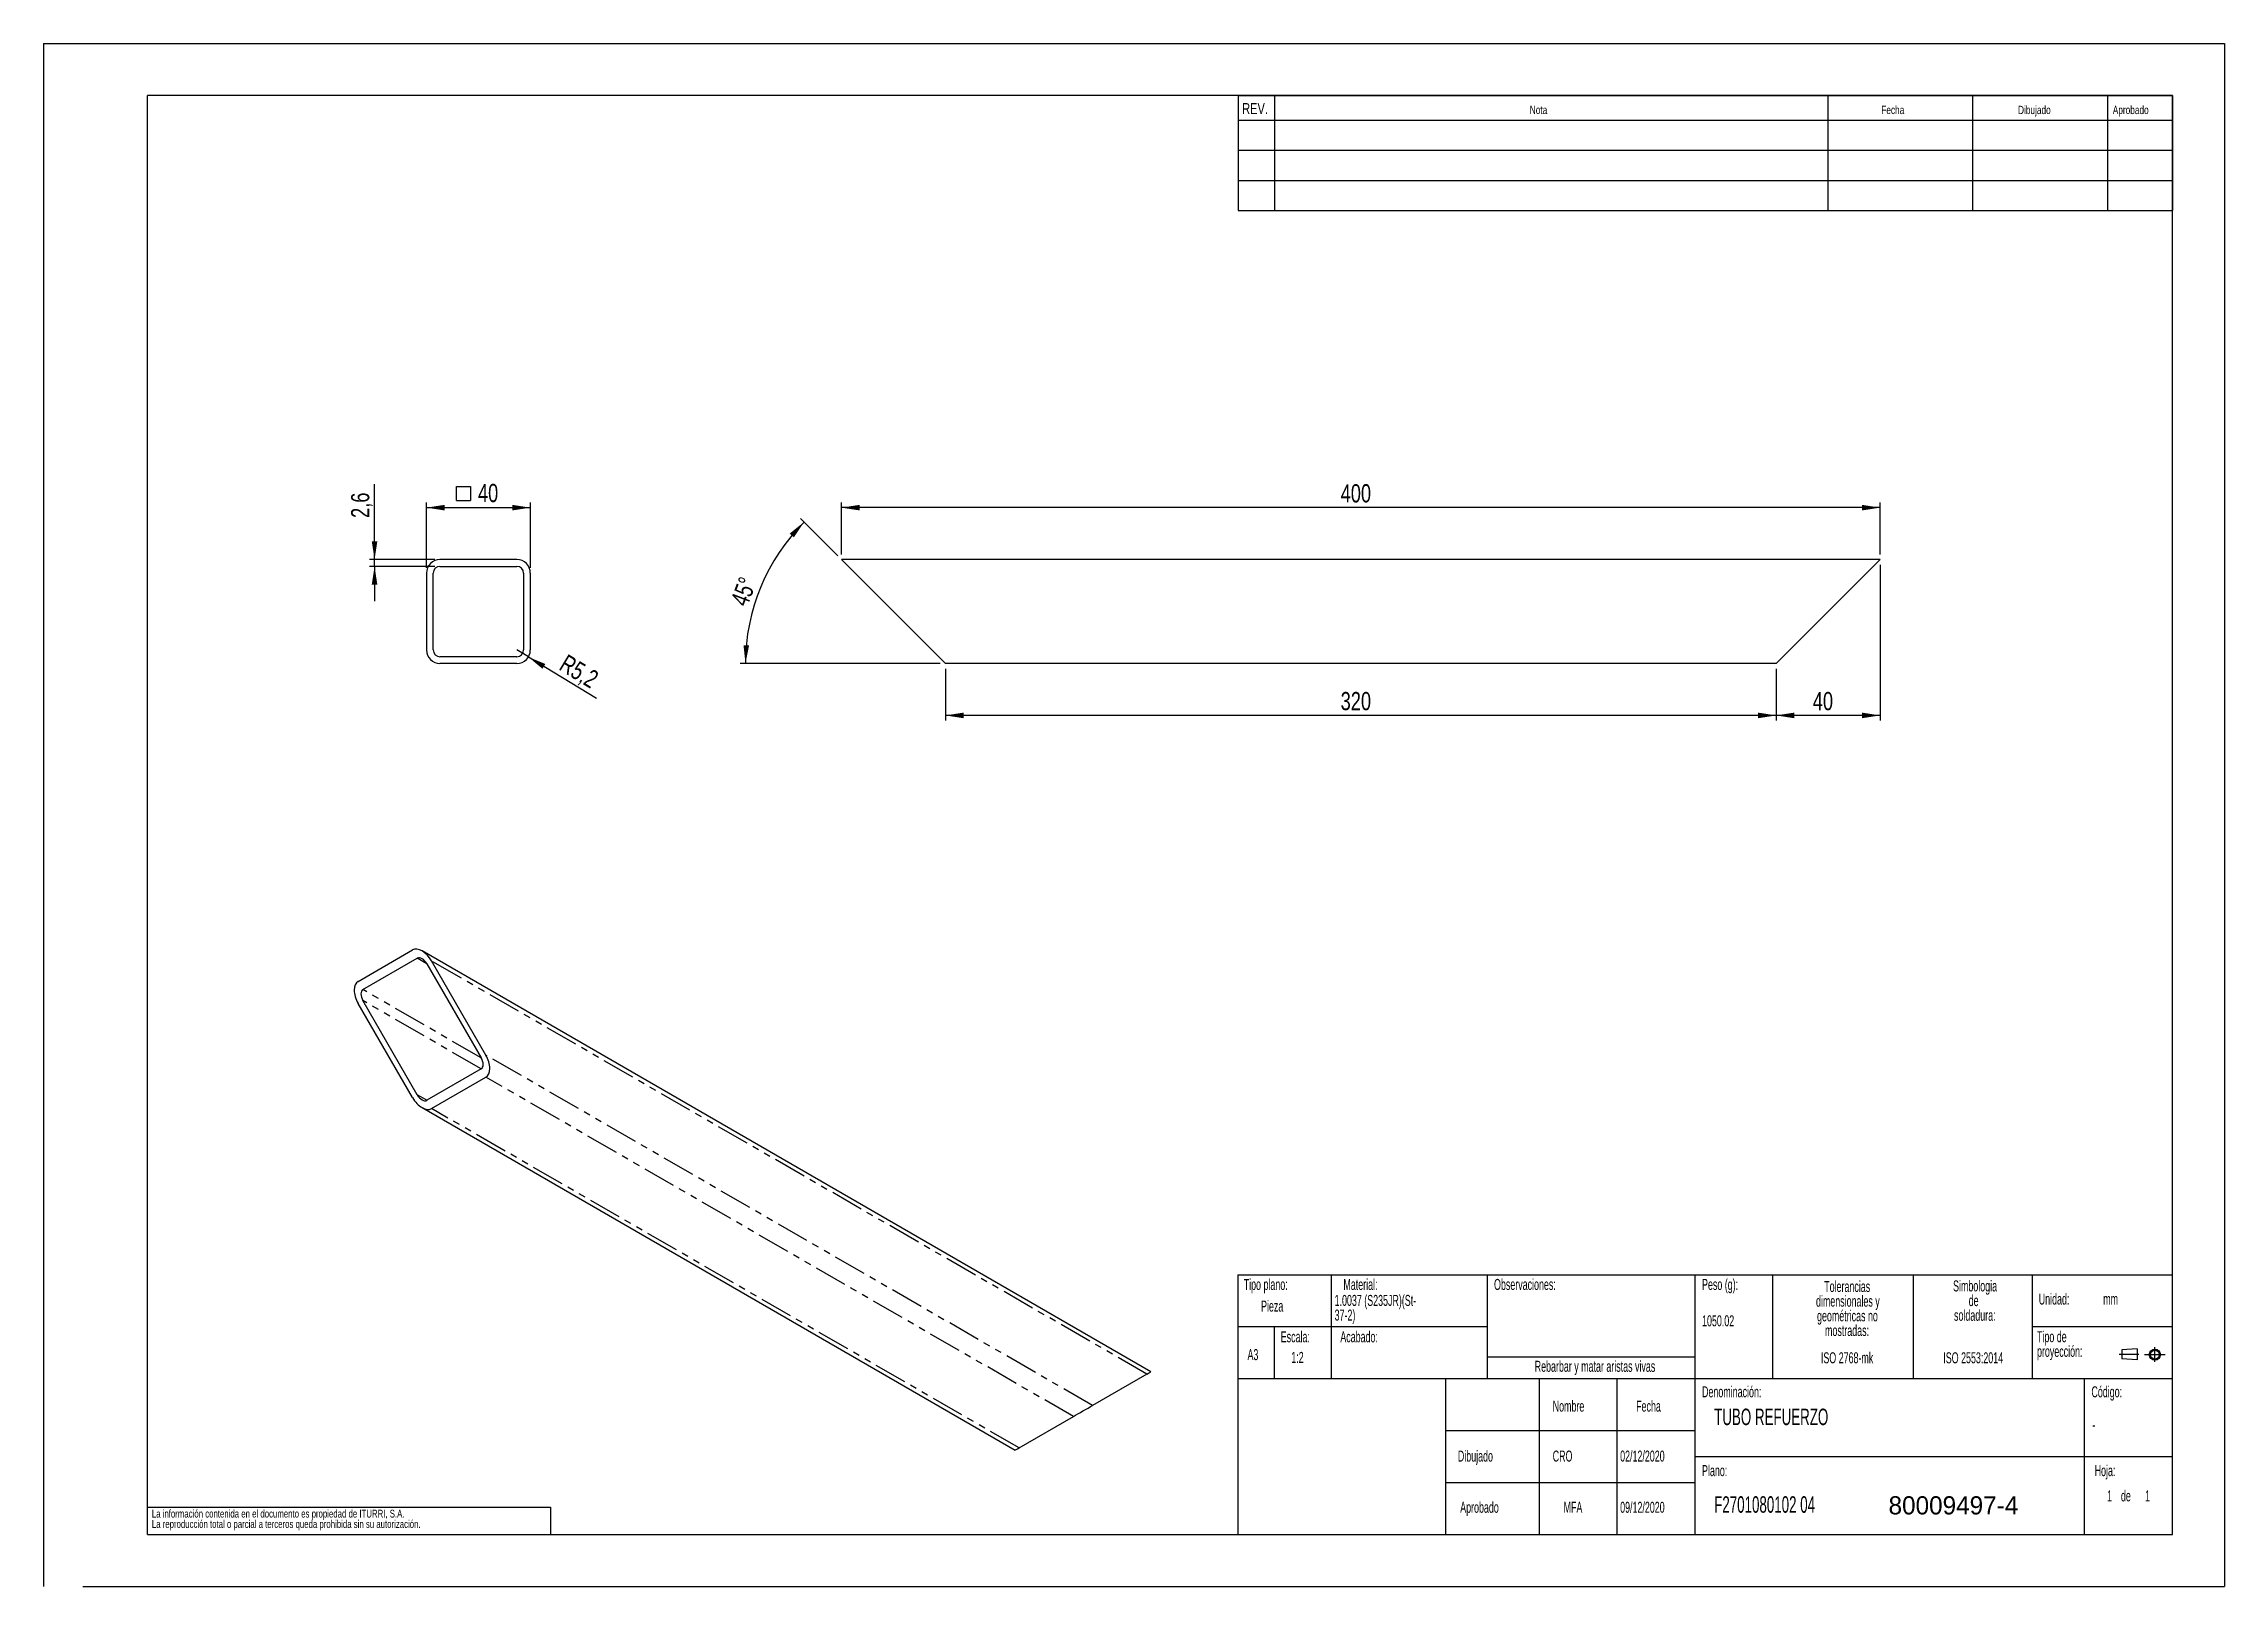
# Model space of a CAD drawing. Extents: x 0 to 2826, y 0 to 813.
# Drawn here: x 0 to 420, y 0 to 297 of the extents above.
import ezdxf

# ---------------------------------------------------------------- set-up
doc = ezdxf.new("R2010")
doc.units = 0
for name, pattern in [('SLD-CENTRADA-DOBLE', [12.7, 6.35, -1.27, 1.27, -1.27, 1.27, -1.27]), ('SLD-CENTRADA-TRAZOS-LARGOS', [19.05, 15.24, -1.27, 1.27, -1.27]), ('SLD-CONTINUA', [0])]:
    doc.linetypes.add(name, pattern=pattern)
doc.layers.get('0').update_dxf_attribs({"linetype": 'CONTINUOUS'})
doc.layers.add('FORMATO', color=7, linetype='SLD-CONTINUA')
doc.layers.add('SLD-0', color=179, linetype='SLD-CONTINUA')
doc.styles.add('SLDTEXTSTYLE0', font='TXT', dxfattribs={"width": 0.605})
doc.styles.add('SLDTEXTSTYLE1', font='TXT', dxfattribs={"width": 0.75})
doc.dimstyles.new('SLDDIMSTYLE0', dxfattribs={"dimtxt": 3.5, "dimasz": 3.5, "dimexe": 0, "dimexo": 0.0625, "dimgap": 0.875, "dimtad": 1, "dimdec": 1, "dimlfac": 2, "dimrnd": 1e-09, "dimzin": 12, "dimdsep": 46, "dimtxsty": 'SLDTEXTSTYLE1', "dimsah": 1, "dimcen": 0.09, "dimadec": 0, "dimazin": 0, "dimtfac": 1, "dimtdec": 1, "dimtofl": 0, "dimtmove": 0, "dimatfit": 3, "dimfxl": 0, "dimtolj": 1, "dimtzin": 12, "dimarcsym": 0})
doc.dimstyles.new('SLDDIMSTYLE1', dxfattribs={"dimtxt": 3.5, "dimasz": 3.5, "dimexe": 0, "dimexo": 0.0625, "dimgap": 0.875, "dimtad": 1, "dimdec": 4, "dimlfac": 2, "dimzin": 12, "dimdsep": 46, "dimtxsty": 'SLDTEXTSTYLE1', "dimsah": 1, "dimcen": 0.09, "dimadec": 0, "dimazin": 0, "dimtfac": 1, "dimtofl": 0, "dimtmove": 0, "dimatfit": 3, "dimfxl": 0, "dimtolj": 1, "dimtzin": 12, "dimarcsym": 0})
doc.dimstyles.new('SLDDIMSTYLE2', dxfattribs={"dimtxt": 3.5, "dimasz": 3.5, "dimexe": 0, "dimexo": 0.0625, "dimgap": 0.875, "dimtad": 1, "dimdec": 1, "dimlfac": 2, "dimrnd": 1e-09, "dimzin": 12, "dimdsep": 46, "dimtxsty": 'SLDTEXTSTYLE1', "dimsah": 1, "dimcen": 0.09, "dimadec": 0, "dimazin": 0, "dimtfac": 1, "dimtdec": 1, "dimtmove": 0, "dimatfit": 0, "dimfxl": 0, "dimtolj": 1, "dimtzin": 12, "dimarcsym": 0})
doc.dimstyles.new('SLDDIMSTYLE3', dxfattribs={"dimtxt": 3.5, "dimasz": 3.5, "dimexe": 0, "dimexo": 0.0625, "dimgap": 0.875, "dimtad": 1, "dimdec": 1, "dimlfac": 2, "dimrnd": 1e-09, "dimzin": 12, "dimdsep": 46, "dimtxsty": 'SLDTEXTSTYLE1', "dimsah": 1, "dimcen": 0, "dimadec": 0, "dimazin": 0, "dimtfac": 1, "dimtdec": 1, "dimtofl": 0, "dimtmove": 0, "dimatfit": 3, "dimfxl": 0, "dimtolj": 1, "dimtzin": 12, "dimarcsym": 0})

# ---------------------------------------------------------------- blocks, each defined once
blk = doc.blocks.new('BLOQUE3')
at = {"color": 7, "linetype": 'SLD-CENTRADA-TRAZOS-LARGOS'}
for p, q in [((397.92, 130.06), (394.8, 130.06)), ((398.88, 130.02), (402.16, 130.02)), ((400.52, 128.85), (400.52, 131.19))]:
    blk.add_line(p, q, dxfattribs=at)
at = {"color": 7, "linetype": 'SLD-CONTINUA'}
for p, q in [((397.68, 130.95), (395.23, 130.77)), ((395.23, 130.77), (395.23, 129.34)), ((397.68, 130.95), (397.68, 129.16)), ((397.68, 129.16), (395.23, 129.34))]:
    blk.add_line(p, q, dxfattribs=at)
for radius in [0.892, 0.713]:
    blk.add_circle((400.52, 130.02), radius, dxfattribs=at)
blk = doc.blocks.new('SW_NOTE_0')
at = {"layer": 'SLD-0', "color": 0, "attachment_point": 2, "style": 'SLDTEXTSTYLE0'}
for s, insert, char_height in [('dimensionales y', (7.54, -0.09), 2.1167), ('Tolerancias', (7.41, 2.73), 2.1167), ('geométricas no', (7.46, -2.92), 2.1167), ('mostradas:', (7.38, -5.74), 2.117)]:
    blk.add_mtext(s, dxfattribs=dict(at, insert=insert, char_height=char_height))
blk = doc.blocks.new('SW_NOTE_0_1')
at = {"layer": 'SLD-0', "color": 0, "attachment_point": 1, "style": 'SLDTEXTSTYLE0'}
for s, insert, char_height in [('Tipo de', (0, 2.73), 2.117), ('proyección:', (0, -0.09), 2.1167)]:
    blk.add_mtext(s, dxfattribs=dict(at, insert=insert, char_height=char_height))
blk = doc.blocks.new('SW_NOTE_0_2')
at = {"layer": 'SLD-0', "color": 0, "char_height": 2.117, "attachment_point": 2, "style": 'SLDTEXTSTYLE0'}
for s, insert in [('Simbologia', (7.11, 2.73)), ('de', (6.84, -0.09)), ('soldadura:', (7.06, -2.92))]:
    blk.add_mtext(s, dxfattribs=dict(at, insert=insert))
blk = doc.blocks.new('SW_NOTE_0_3')
at = {"layer": 'SLD-0', "color": 0, "attachment_point": 1, "style": 'SLDTEXTSTYLE0'}
for s, insert, char_height in [('37-2)', (0, -0.09), 2.117), ('1.0037 (S235JR)(St-', (0, 2.73), 2.1167)]:
    blk.add_mtext(s, dxfattribs=dict(at, insert=insert, char_height=char_height))
blk = doc.blocks.new('SW_NOTE_0_4')
at = {"layer": 'SLD-0', "color": 0, "char_height": 1.5, "attachment_point": 1, "style": 'SLDTEXTSTYLE1'}
for s, insert in [('La información contenida en el documento es propiedad de ITURRI, S.A.', (0, 1.93)), ('La reproducción total o parcial a terceros queda prohibida sin su autorización.', (0, -0.07))]:
    blk.add_mtext(s, dxfattribs=dict(at, insert=insert))
blk = doc.blocks.new('SW_NOTE_0_5')
at = {"layer": 'SLD-0', "color": 0, "attachment_point": 2, "style": 'SLDTEXTSTYLE0'}
for s, insert, char_height in [('dimensionales y', (7.54, -0.09), 2.1167), ('Tolerancias', (7.41, 2.73), 2.1167), ('geométricas no', (7.46, -2.92), 2.1167), ('mostradas:', (7.38, -5.74), 2.117)]:
    blk.add_mtext(s, dxfattribs=dict(at, insert=insert, char_height=char_height))
blk = doc.blocks.new('SW_NOTE_0_6')
at = {"layer": 'SLD-0', "color": 0, "attachment_point": 1, "style": 'SLDTEXTSTYLE0'}
for s, insert, char_height in [('Tipo de', (0, 2.73), 2.117), ('proyección:', (0, -0.09), 2.1167)]:
    blk.add_mtext(s, dxfattribs=dict(at, insert=insert, char_height=char_height))
blk = doc.blocks.new('SW_NOTE_0_7')
at = {"layer": 'SLD-0', "color": 0, "char_height": 2.117, "attachment_point": 2, "style": 'SLDTEXTSTYLE0'}
for s, insert in [('Simbologia', (7.11, 2.73)), ('de', (6.84, -0.09)), ('soldadura:', (7.06, -2.92))]:
    blk.add_mtext(s, dxfattribs=dict(at, insert=insert))
blk = doc.blocks.new('SW_NOTE_0_8')
at = {"layer": 'SLD-0', "color": 0, "attachment_point": 1, "style": 'SLDTEXTSTYLE0'}
for s, insert, char_height in [('37-2)', (0, -0.09), 2.117), ('1.0037 (S235JR)(St-', (0, 2.73), 2.1167)]:
    blk.add_mtext(s, dxfattribs=dict(at, insert=insert, char_height=char_height))
blk = doc.blocks.new('SW_NOTE_0_9')
at = {"layer": 'SLD-0', "color": 0, "char_height": 1.5, "attachment_point": 1, "style": 'SLDTEXTSTYLE1'}
for s, insert in [('La información contenida en el documento es propiedad de ITURRI, S.A.', (0, 1.93)), ('La reproducción total o parcial a terceros queda prohibida sin su autorización.', (0, -0.07))]:
    blk.add_mtext(s, dxfattribs=dict(at, insert=insert))
blk = doc.blocks.new('_D')
at = {"layer": 'FORMATO', "color": 7}
for p, q in [((173.68, 176.67), (173.68, 166.67)), ((333.68, 176.67), (333.68, 166.67)), ((333.68, 167.67), (173.68, 167.67))]:
    blk.add_line(p, q, dxfattribs=at)
for points in [[(173.68, 167.67), (177.18, 167.13), (177.18, 168.21)], [(333.68, 167.67), (330.18, 168.21), (330.18, 167.13)]]:
    blk.add_solid(points, dxfattribs=at)
at = {"layer": 'FORMATO', "color": 7, "insert": (249.8, 172.18), "char_height": 3.5, "attachment_point": 1, "style": 'SLDTEXTSTYLE1'}
blk.add_mtext('320', dxfattribs=at)
blk = doc.blocks.new('_D_1')
at = {"layer": 'FORMATO', "color": 7}
for p, q in [((153.68, 198.67), (153.68, 208.67)), ((353.68, 207.67), (153.68, 207.67)), ((353.68, 198.67), (353.68, 208.67))]:
    blk.add_line(p, q, dxfattribs=at)
for points in [[(153.68, 207.67), (157.18, 207.13), (157.18, 208.21)], [(353.68, 207.67), (350.18, 208.21), (350.18, 207.13)]]:
    blk.add_solid(points, dxfattribs=at)
at = {"layer": 'FORMATO', "color": 7, "insert": (249.8, 212.18), "char_height": 3.5, "attachment_point": 1, "style": 'SLDTEXTSTYLE1'}
blk.add_mtext('400', dxfattribs=at)
blk = doc.blocks.new('_D_2')
at = {"layer": 'FORMATO', "color": 7}
for p, q in [((152.98, 198.38), (145.74, 205.61)), ((172.68, 177.67), (134.17, 177.67))]:
    blk.add_line(p, q, dxfattribs=at)
blk.add_arc((173.68, 177.67), 38.51, 135, 180, dxfattribs=at)
for points in [[(146.45, 204.9), (143.69, 202.68), (144.49, 201.95)], [(135.17, 177.67), (135.87, 181.14), (134.79, 181.19)]]:
    blk.add_solid(points, dxfattribs=at)
at = {"layer": 'FORMATO', "color": 7, "insert": (132.22, 189.66), "char_height": 3.5, "attachment_point": 1, "rotation": 69.1928, "style": 'SLDTEXTSTYLE1'}
blk.add_mtext('45°', dxfattribs=at)
blk = doc.blocks.new('_D_3')
at = {"layer": 'FORMATO', "color": 7}
for p, q in [((353.68, 196.67), (353.68, 166.67)), ((333.68, 176.67), (333.68, 166.67)), ((353.68, 167.67), (333.68, 167.67))]:
    blk.add_line(p, q, dxfattribs=at)
for points in [[(333.68, 167.67), (337.18, 167.13), (337.18, 168.21)], [(353.68, 167.67), (350.18, 168.21), (350.18, 167.13)]]:
    blk.add_solid(points, dxfattribs=at)
at = {"layer": 'FORMATO', "color": 7, "insert": (340.73, 172.18), "char_height": 3.5, "attachment_point": 1, "style": 'SLDTEXTSTYLE1'}
blk.add_mtext('40', dxfattribs=at)
blk = doc.blocks.new('SW_SYMBOL_MOD_BOX')
at = {"layer": 'FORMATO', "color": 0}
for p, q in [((200, 200), (200, 800)), ((200, 800), (800, 800)), ((200, 200), (800, 200)), ((800, 800), (800, 200))]:
    blk.add_line(p, q, dxfattribs=at)
blk = doc.blocks.new('_D_4')
at = {"layer": 'FORMATO', "color": 7}
for p, q in [((73.74, 196.07), (73.74, 208.67)), ((73.74, 207.67), (93.74, 207.67)), ((93.74, 196.07), (93.74, 208.67))]:
    blk.add_line(p, q, dxfattribs=at)
for points in [[(73.74, 207.67), (77.24, 207.13), (77.24, 208.21)], [(93.74, 207.67), (90.24, 208.21), (90.24, 207.13)]]:
    blk.add_solid(points, dxfattribs=at)
at = {"layer": 'FORMATO', "color": 7, "xscale": 0.004470703125, "yscale": 0.004470703125, "zscale": 0.004470703125}
blk.add_blockref('SW_SYMBOL_MOD_BOX', (78.65, 208.16), dxfattribs=at)
at = {"layer": 'FORMATO', "color": 7, "insert": (83.65, 212.24), "char_height": 3.5, "attachment_point": 1, "style": 'SLDTEXTSTYLE1'}
blk.add_mtext('40', dxfattribs=at)
blk = doc.blocks.new('_D_5')
at = {"layer": 'FORMATO', "color": 7}
for p, q in [((63.74, 197.67), (63.74, 212.16)), ((75.34, 197.67), (62.74, 197.67)), ((63.74, 196.37), (63.74, 197.67)), ((75.34, 196.37), (62.74, 196.37)), ((63.74, 196.37), (63.74, 189.64))]:
    blk.add_line(p, q, dxfattribs=at)
for points in [[(63.74, 197.67), (64.27, 201.17), (63.2, 201.17)], [(63.74, 196.37), (63.2, 192.87), (64.27, 192.87)]]:
    blk.add_solid(points, dxfattribs=at)
at = {"layer": 'FORMATO', "color": 7, "insert": (59.22, 205.69), "char_height": 3.5, "attachment_point": 1, "rotation": 90, "style": 'SLDTEXTSTYLE1'}
blk.add_mtext('2,6', dxfattribs=at)
blk = doc.blocks.new('_D_6')
at = {"layer": 'FORMATO', "color": 7}
for q in [(91.14, 180.27), (106.5, 170.96)]:
    blk.add_line((93.36, 178.92), q, dxfattribs=at)
blk.add_solid([(93.36, 178.92), (96.07, 176.65), (96.63, 177.57)], dxfattribs=at)
at = {"layer": 'FORMATO', "color": 7, "insert": (100.86, 179.59), "char_height": 3.5, "attachment_point": 1, "rotation": 328.7961, "style": 'SLDTEXTSTYLE1'}
blk.add_mtext('R5,2', dxfattribs=at)

msp = doc.modelspace()

# ---------------------------------------------------------------- linework, layer by layer
at = {"color": 7, "linetype": 'SLD-CONTINUA'}
for p, q in [((0, 297), (420, 297)), ((0, 297), (0, -0.001349)), ((420, 297), (420, 0)), ((410, 287), (20, 287)), ((20, 10), (20, 287)), ((410, 10), (410, 287)), ((91.135739, 197.670189), (76.335739, 197.670189)), ((353.683667, 197.670189), (153.683664, 197.670189)), ((73.735739, 195.070189), (73.735739, 180.270189)), ((75.035739, 180.270189), (75.035739, 195.070189)), ((76.335739, 196.370189), (91.135739, 196.370189)), ((92.435739, 195.070189), (92.435739, 180.270189)), ((93.735739, 195.070189), (93.735739, 180.270189)), ((171.083668, 180.270189), (156.283663, 195.070189)), ((351.083668, 195.070189), (336.283663, 180.270189)), ((91.135739, 178.970189), (76.335739, 178.970189)), ((91.135739, 177.670189), (76.335739, 177.670189)), ((333.683664, 177.670189), (173.683667, 177.670189)), ((60.58018, 116.475078), (71.045361, 122.516498)), ((213.22824, 41.315202), (72.883628, 122.334422)), ((61.499419, 114.88291), (71.964599, 120.92433)), ((73.803077, 119.862827), (84.26826, 101.736601)), ((85.187499, 102.267266), (74.722315, 120.393492)), ((71.045364, 94.103185), (60.58018, 112.229411)), ((71.964602, 94.63385), (61.499419, 112.760076)), ((84.26826, 99.613767), (73.80308, 93.572347)), ((74.722318, 91.980179), (85.187499, 98.021599)), ((72.884051, 92.162255), (187.09788, 26.228015)), ((230, 60), (410, 60)), ((230, 60), (230, 10)), ((212.466719, 40.87534), (202.001536, 34.831958)), ((187.859401, 26.667532), (198.324581, 32.708952)), ((20, 10), (410, 10)), ((7.530618, 0), (420, 0))]:
    msp.add_line(p, q, dxfattribs=at)
at = {"color": 8, "linetype": 'SLD-CENTRADA-DOBLE'}
for p, q in [((73.802929, 119.863085), (71.964599, 120.92433)), ((212.466719, 40.87534), (74.722315, 120.393492)), ((84.266409, 101.739806), (61.499419, 114.88291)), ((84.270107, 99.614838), (61.499419, 112.760076)), ((202.001536, 34.831958), (85.187499, 102.267266)), ((198.324581, 32.708952), (85.187499, 98.021599)), ((73.803227, 93.572435), (71.964602, 94.63385)), ((187.859401, 26.667532), (74.722318, 91.980179))]:
    msp.add_line(p, q, dxfattribs=at)
at = {"color": 7, "linetype": 'SLD-CONTINUA', "flags": 128}
for points in [[(153.683664, 197.670189), (153.73362, 197.620231), (153.881581, 197.472276), (154.121847, 197.23201), (154.445188, 196.908667), (154.839182, 196.514672), (155.28869, 196.065166), (155.776428, 195.577424), (156.283663, 195.070189)], [(351.083668, 195.070189), (351.590903, 195.577424), (352.07864, 196.065166), (352.528149, 196.514672), (352.922143, 196.908667), (353.245483, 197.23201), (353.48575, 197.472276), (353.633711, 197.620231), (353.683667, 197.670189)], [(171.083668, 180.270189), (171.590903, 179.762954), (172.078641, 179.275212), (172.528149, 178.825706), (172.922143, 178.431711), (173.245484, 178.108368), (173.48575, 177.868102), (173.633704, 177.720147), (173.683667, 177.670189)], [(333.683664, 177.670189), (333.723167, 177.709689), (333.840461, 177.826989), (334.032001, 178.018523), (334.291951, 178.278473), (334.612416, 178.598941), (334.983663, 178.970189), (335.394414, 179.380937), (335.83218, 179.818704), (336.283663, 180.270189)]]:
    msp.add_lwpolyline(points, dxfattribs=at)
at = {"color": 7, "linetype": 'SLD-CONTINUA'}
for centre, radius, start, end in [((76.335739, 195.070189), 2.6, 90, 180), ((91.135739, 195.070189), 2.6, 0, 90), ((76.335739, 195.070189), 1.3, 90, 180), ((91.135739, 195.070189), 1.3, 0, 90), ((76.335739, 180.270189), 2.6, 180, 270), ((76.335739, 180.270189), 1.3, 180, 270), ((91.135739, 180.270189), 2.6, 270, 0), ((91.135739, 180.270189), 1.3, 270, 0)]:
    msp.add_arc(centre, radius, start, end, dxfattribs=at)
for centre, major_axis, ratio, start_param, end_param in [((72.883839, 119.332161), (-1.838552, 3.184294), 0.5773346305, 4.7123483484, 6.2831446751), ((72.883839, 119.332161), (-0.919276, 1.592147), 0.5773346305, 4.7123483484, 6.2831446751), ((62.418659, 113.290741), (-1.838552, 3.184294), 0.5773346305, 6.2831446751, 7.8539410019), ((62.418659, 113.290741), (-0.919276, 1.592147), 0.5773346305, 6.2831446751, 7.8539410019), ((83.34902, 101.205937), (-0.919276, 1.592147), 0.5773346305, 3.1415520216, 4.7123483484), ((83.34902, 101.205937), (-1.838552, 3.184294), 0.5773346305, 3.1415520216, 4.7123483484), ((72.883839, 95.164516), (-1.838552, 3.184294), 0.5773346305, 1.5707556948, 3.1415520216), ((72.883839, 95.164516), (-0.919276, 1.592147), 0.5773346305, 1.5707556948, 3.1415520216), ((210.62824, 39.81401), (2.6, 1.501192), 0.0000703729, 5.4977465138, 6.2832259392), ((200.16306, 33.770626), (2.6, 1.501192), 0.0000703729, 3.9269501859, 5.4977465113), ((189.69788, 27.729206), (2.6, 1.501192), 0.0000703729, 3.1416332857, 3.9269501856)]:
    msp.add_ellipse(centre, major_axis=major_axis, ratio=ratio, start_param=start_param, end_param=end_param, dxfattribs=at)
at = {"layer": 'FORMATO'}
for p, q in [((230.091467, 287), (410, 287)), ((230.091467, 287), (230.091467, 264.865585)), ((237.033566, 287), (237.033566, 264.865585)), ((343.657051, 287), (343.657051, 264.865585)), ((371.462238, 287), (371.462238, 264.865585)), ((397.512743, 287), (397.512743, 264.865585)), ((410, 287), (410, 264.865585)), ((230.091467, 282.265585), (410, 282.265585)), ((230.091467, 276.465585), (410, 276.465585)), ((230.091467, 270.665585), (410, 270.665585)), ((230.091467, 264.865585), (410, 264.865585))]:
    msp.add_line(p, q, dxfattribs=at)
at = {"layer": 'SLD-0'}
for p, q in [((248, 60), (248, 40)), ((278, 60), (278, 40)), ((318, 60), (318, 40)), ((333, 60), (333, 40)), ((360.08171, 60), (360.08171, 40)), ((383, 60), (383, 40)), ((230, 50), (248, 50)), ((237, 50), (237, 40)), ((248, 50), (278, 50)), ((383, 50), (410, 50)), ((278, 44.157928), (318, 44.157928)), ((230, 40), (410, 40)), ((270, 40), (270, 10)), ((288, 40), (288, 10)), ((303, 40), (303, 10)), ((318, 40), (318, 10)), ((393, 40), (393, 10)), ((270, 30), (318, 30)), ((318, 25), (393, 25)), ((393, 25), (410, 25)), ((270, 20), (318, 20)), ((20.002218, 15.245155), (97.628673, 15.245155)), ((97.628673, 15.245155), (97.628673, 10))]:
    msp.add_line(p, q, dxfattribs=at)

# ---------------------------------------------------------------- block references
at = {"color": 7, "linetype": 'Continuous', "xscale": 1.2, "yscale": 1.2, "zscale": 1.2}
msp.add_blockref('BLOQUE3', (-74.010756, -111.407552), dxfattribs=at)
msp.add_blockref('BLOQUE3', (-74.010756, -111.407552), dxfattribs=at)
at = {"layer": 'SLD-0'}
for name, p in [('SW_NOTE_0', (339.945421, 56.055976)), ('SW_NOTE_0_5', (339.945421, 56.055976)), ('SW_NOTE_0_2', (364.873122, 56.165543)), ('SW_NOTE_0_7', (364.873122, 56.165543)), ('SW_NOTE_0_3', (248.634829, 53.377232)), ('SW_NOTE_0_8', (248.634829, 53.377232)), ('SW_NOTE_0_1', (383.913995, 46.390945)), ('SW_NOTE_0_6', (383.913995, 46.390945)), ('SW_NOTE_0_4', (20.837834, 12.819204)), ('SW_NOTE_0_9', (20.837834, 12.819204))]:
    msp.add_blockref(name, p, dxfattribs=at)

# ---------------------------------------------------------------- texts
at = {"insert": (355.321628, 17.346761), "char_height": 3.5, "width": 30.0125, "attachment_point": 1}
msp.add_mtext('80009497-4', dxfattribs=at)
at = {"layer": 'FORMATO', "attachment_point": 1, "style": 'SLDTEXTSTYLE1'}
for s, insert, char_height in [('REV.', (230.835696, 285.55214), 2.1166667), ('Nota', (286.224384, 285.025819), 1.5875), ('Fecha', (353.926406, 285.025819), 1.5875), ('Dibujado', (380.260847, 285.025819), 1.5875), ('Aprobado', (398.510071, 285.025819), 1.5875)]:
    msp.add_mtext(s, dxfattribs=dict(at, insert=insert, char_height=char_height))
at = {"layer": 'SLD-0', "style": 'SLDTEXTSTYLE0'}
for s, insert, char_height, attachment_point in [('Tipo plano:', (231.129291, 59.180865), 2.11666667, 1), ('Tipo plano:', (231.129291, 59.180865), 2.11666667, 1), ('Material:', (250.329669, 59.180865), 2.1166667, 1), ('Material:', (250.329669, 59.180865), 2.1166667, 1), ('Observaciones:', (279.338615, 59.180865), 2.11666667, 1), ('Observaciones:', (279.338615, 59.180865), 2.11666667, 1), ('Peso (g):', (319.403059, 59.180865), 2.1166667, 1), ('Peso (g):', (319.403059, 59.180865), 2.1166667, 1), ('Pieza', (234.472595, 55.019196), 2.1166667, 1), ('Pieza', (234.472595, 55.019196), 2.1166667, 1), ('Unidad:', (384.246149, 56.370628), 2.1166667, 1), ('Unidad:', (384.246149, 56.370628), 2.1166667, 1), ('mm', (396.662178, 56.370628), 2.1166667, 1), ('mm', (396.662178, 56.370628), 2.1166667, 1), ('1050.02', (319.403059, 52.181309), 2.1166667, 1), ('1050.02', (319.403059, 52.181309), 2.1166667, 1), ('Escala:', (238.263105, 49.101468), 2.1166667, 1), ('Escala:', (238.263105, 49.101468), 2.1166667, 1), ('Acabado:', (249.738277, 49.101468), 2.1166667, 1), ('Acabado:', (249.738277, 49.101468), 2.1166667, 1), ('A3', (231.859349, 45.674368), 2.1166667, 1), ('A3', (231.859349, 45.674368), 2.1166667, 1), ('1:2', (240.290232, 45.134745), 2.1166667, 1), ('1:2', (240.290232, 45.134745), 2.1166667, 1), ('Rebarbar y matar aristas vivas', (298.78549, 43.42373), 2.11666667, 2), ('Rebarbar y matar aristas vivas', (298.78549, 43.42373), 2.11666667, 2), ('ISO 2768-mk', (347.336606, 45.060017), 2.11666667, 2), ('ISO 2768-mk', (347.336606, 45.060017), 2.11666667, 2), ('ISO 2553:2014', (371.625387, 45.060017), 2.11666667, 2), ('ISO 2553:2014', (371.625387, 45.060017), 2.11666667, 2), ('Denominación:', (319.403059, 38.514311), 2.11666667, 1), ('Denominación:', (319.403059, 38.514311), 2.11666667, 1), ('Código:', (394.397939, 38.514311), 2.1166667, 1), ('Código:', (394.397939, 38.514311), 2.1166667, 1), ('Nombre', (290.637746, 35.754834), 2.1166667, 1), ('Nombre', (290.637746, 35.754834), 2.1166667, 1), ('Fecha', (306.708331, 35.754834), 2.1166667, 1), ('Fecha', (306.708331, 35.754834), 2.1166667, 1), ('TUBO REFUERZO', (321.73897, 34.217332), 3.175, 1), ('TUBO REFUERZO', (321.73897, 34.217332), 3.175, 1), ('-', (394.586386, 32.193169), 2.116667, 1), ('-', (394.586386, 32.193169), 2.116667, 1), ('Dibujado', (272.373186, 26.140309), 2.1166667, 1), ('Dibujado', (272.373186, 26.140309), 2.1166667, 1), ('CRO', (290.637746, 26.140309), 2.1166667, 1), ('02/12/2020', (303.628654, 26.140309), 2.1166667, 1), ('Plano:', (319.403059, 23.338267), 2.1166667, 1), ('Plano:', (319.403059, 23.338267), 2.1166667, 1), ('Hoja:', (395.013918, 23.338267), 2.1166667, 1), ('Hoja:', (395.013918, 23.338267), 2.1166667, 1), ('F2701080102 04', (321.73897, 17.346761), 3.175, 1), ('F2701080102 04', (321.73897, 17.346761), 3.175, 1), ('1', (397.412714, 18.474904), 2.116667, 1), ('1', (397.412714, 18.474904), 2.116667, 1), ('1', (397.412714, 18.474904), 2.116667, 1), ('1', (397.412714, 18.474904), 2.116667, 1), ('de', (400.077502, 18.474904), 2.1166667, 1), ('de', (400.077502, 18.474904), 2.1166667, 1), ('de', (400.077502, 18.474904), 2.1166667, 1), ('de', (400.077502, 18.474904), 2.1166667, 1), ('1', (404.7308, 18.474904), 2.116667, 1), ('1', (404.7308, 18.474904), 2.116667, 1), ('1', (404.7308, 18.474904), 2.116667, 1), ('1', (404.7308, 18.474904), 2.116667, 1), ('Aprobado', (272.824542, 16.282359), 2.1166667, 1), ('Aprobado', (272.824542, 16.282359), 2.1166667, 1), ('MFA', (292.735058, 16.282359), 2.1166667, 1), ('09/12/2020', (303.628654, 16.282359), 2.1166667, 1)]:
    msp.add_mtext(s, dxfattribs=dict(at, insert=insert, char_height=char_height, attachment_point=attachment_point))

# ---------------------------------------------------------------- dimensions: what is measured, and where the dimension line sits
at = {"layer": 'FORMATO', "color": 7}
for base, p1, p2, angle, dimstyle, picture, middle in [((63.735739, 197.670189), (76.335739, 196.370189), (76.335739, 197.670189), 90, 'SLDDIMSTYLE2', '_D_5', (63.735739, 208.926653)), ((153.683665, 207.670189), (353.683665, 197.670189), (153.683665, 197.670189), 0, 'SLDDIMSTYLE0', '_D_1', (253.683665, 207.670189))]:
    dim = msp.add_linear_dim(base=base, p1=p1, p2=p2, angle=angle, dimstyle=dimstyle, dxfattribs=at)
    dim.commit()
    dim.dimension.update_dxf_attribs({"geometry": picture, "text_midpoint": middle, "dimtype": 160})
dim = msp.add_linear_dim(base=(93.735739, 207.670189), p1=(73.735739, 195.070189), p2=(93.735739, 195.070189), text='{\\fGDT;o}<>', dimstyle='SLDDIMSTYLE0', dxfattribs=at)
dim.commit()
dim.dimension.update_dxf_attribs({"geometry": '_D_4', "text_midpoint": (83.735739, 207.670189), "dimtype": 160})
dim = msp.add_angular_dim_2l(base=(138.103492, 192.40798), line1=((153.683665, 197.670189), (173.683665, 177.670189)), line2=((333.683665, 177.670189), (173.683665, 177.670189)), dimstyle='SLDDIMSTYLE1', override={"dimadec": 4, "dimazin": 3}, dxfattribs=at)
dim.commit()
dim.dimension.update_dxf_attribs({"geometry": '_D_2', "text_midpoint": (137.683665, 191.350511), "dimtype": 162})
for base, p1, p2, picture, middle in [((333.683665, 167.670189), (353.683665, 197.670189), (333.683665, 177.670189), '_D_3', (343.312996, 167.670189)), ((173.683665, 167.670189), (333.683665, 177.670189), (173.683665, 177.670189), '_D', (253.683665, 167.670189))]:
    dim = msp.add_linear_dim(base=base, p1=p1, p2=p2, dimstyle='SLDDIMSTYLE0', dxfattribs=at)
    dim.commit()
    dim.dimension.update_dxf_attribs({"geometry": picture, "text_midpoint": middle, "dimtype": 160})
dim = msp.add_radius_dim(center=(91.135739, 180.270189), mpoint=(93.359594, 178.923168), dimstyle='SLDDIMSTYLE3', dxfattribs=at)
dim.commit()
dim.dimension.update_dxf_attribs({"geometry": '_D_6', "text_midpoint": (102.761812, 173.228125), "dimtype": 164})

doc.saveas('drawing.dxf')
